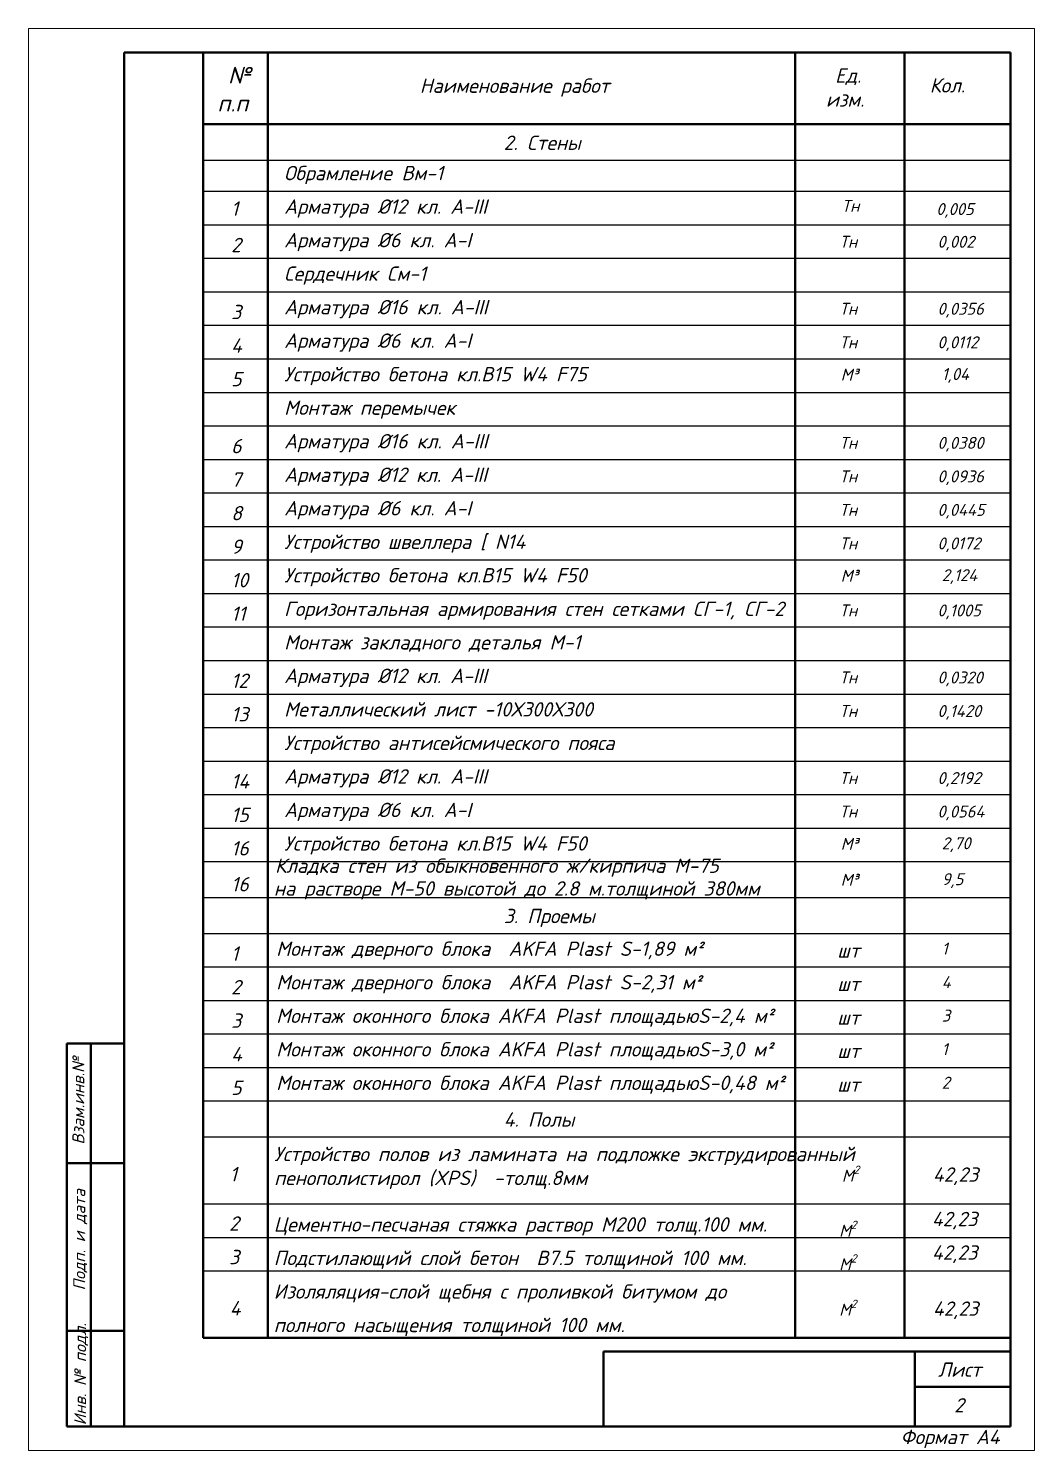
# Model space of a CAD drawing. Extents: x 108150 to 142535, y -18867 to -9422.
# Drawn here: x 141869.1 to 142079.2, y -16848.3 to -16551.3 of the extents above; entities that cross this region are included whole.
import ezdxf

# ---------------------------------------------------------------- set-up
doc = ezdxf.new("R2010")
doc.units = 0
doc.header["$MEASUREMENT"] = 0
doc.layers.add('FORMAT', color=7, linetype='Continuous')
for name, color, linetype, lineweight in [('Выносные', 8, 'Continuous', 15), ('Основные', 4, 'Continuous', 40), ('Текст', 2, 'Continuous', 15)]:
    doc.layers.add(name, color=color, linetype=linetype, lineweight=lineweight)
doc.styles.add('ГОСТ', font='isocpeur.ttf', dxfattribs={"oblique": 15, "height": 2.5})
doc.styles.add('ГОСТ2.5', font='isocpeur.ttf', dxfattribs={"oblique": 15, "height": 2.5})
doc.styles.add('ГОСТ3', font='isocpeur.ttf', dxfattribs={"oblique": 15, "height": 3})

msp = doc.modelspace()

# ---------------------------------------------------------------- linework, layer by layer
at = {"layer": 'Выносные'}
for p, q in [((142079.1897, -16551.334, -754.4947), (141869.0995, -16551.334, -754.4947)), ((141869.0995, -16551.334, -754.4947), (141869.0995, -16848.334, -754.4947)), ((142079.1897, -16551.334, -754.4947), (142079.1897, -16848.334, -754.4947)), ((142079.1897, -16848.334, -754.4947), (141869.0995, -16848.334, -754.4947))]:
    msp.add_line(p, q, dxfattribs=at)
at = {"layer": 'Основные'}
for p, q in [((141889.0995, -16556.334, -754.4947), (141889.0995, -16763.334, -754.4947)), ((142074.1897, -16556.334, -754.4947), (141889.0995, -16556.334, -754.4947)), ((141905.5871, -16556.334, -754.4947), (142074.1897, -16556.334, -754.4947)), ((141905.5871, -16556.334, -754.4947), (141905.5871, -16824.8246, -754.4947)), ((141919.1155, -16556.334, -754.4947), (141919.1155, -16824.8246, -754.4947)), ((142029.2088, -16556.334, -754.4947), (142029.2088, -16824.8246, -754.4947)), ((142052.0363, -16556.334, -754.4947), (142052.0363, -16824.8246, -754.4947)), ((142074.1897, -16556.334, -754.4947), (142074.1897, -16843.334, -754.4947)), ((142074.1897, -16556.334, -754.4947), (142074.1897, -16741.3348, -754.4947)), ((141905.5871, -16571.334, -754.4947), (142074.1897, -16571.334, -754.4947)), ((141889.0995, -16763.334, -754.4947), (141877.0995, -16763.334, -754.4947)), ((141877.0995, -16763.334, -754.4947), (141877.0995, -16843.334, -754.4947)), ((141882.0995, -16763.334, -754.4947), (141882.0995, -16843.334, -754.4947)), ((141889.0995, -16763.334, -754.4947), (141889.0995, -16843.334, -754.4947)), ((141889.0995, -16788.334, -754.4947), (141877.0995, -16788.334, -754.4947)), ((141889.0995, -16823.334, -754.4947), (141877.0995, -16823.334, -754.4947)), ((141905.5871, -16824.8246, -754.4947), (142074.1897, -16824.8246, -754.4947)), ((141989.1897, -16827.6493, -754.4947), (141989.1897, -16843.334, -754.4947)), ((142074.1897, -16827.6493, -754.4947), (141989.1897, -16827.6493, -754.4947)), ((142054.1897, -16827.6493, -754.4947), (142054.1897, -16843.334, -754.4947)), ((142054.1897, -16835.0179, -754.4947), (142074.1897, -16835.0179, -754.4947)), ((141889.0995, -16843.334, -754.4947), (141877.0995, -16843.334, -754.4947)), ((142074.1897, -16843.334, -754.4947), (141877.0995, -16843.334, -754.4947))]:
    msp.add_line(p, q, dxfattribs=at)
at = {"layer": 'Основные', "color": 252, "lineweight": 25}
for p, q in [((141905.5871, -16578.8308, -754.4947), (142074.1897, -16578.8308, -754.4947)), ((141905.5871, -16585.334, -754.4947), (142074.1897, -16585.334, -754.4947)), ((141905.5871, -16592.334, -754.4947), (142074.1897, -16592.334, -754.4947)), ((141905.5871, -16599.334, -754.4947), (142074.1897, -16599.334, -754.4947)), ((141905.5871, -16606.334, -754.4947), (142074.1897, -16606.334, -754.4947)), ((141905.5871, -16613.334, -754.4947), (142074.1897, -16613.334, -754.4947)), ((141905.5871, -16620.334, -754.4947), (142074.1897, -16620.334, -754.4947)), ((141905.5871, -16627.334, -754.4947), (142074.1897, -16627.334, -754.4947)), ((141905.5871, -16634.334, -754.4947), (142074.1897, -16634.334, -754.4947)), ((141905.5871, -16641.334, -754.4947), (142074.1897, -16641.334, -754.4947)), ((141905.5871, -16648.334, -754.4947), (142074.1897, -16648.334, -754.4947)), ((141905.5871, -16655.334, -754.4947), (142074.1897, -16655.334, -754.4947)), ((141905.5871, -16662.334, -754.4947), (142074.1897, -16662.334, -754.4947)), ((141905.5871, -16669.334, -754.4947), (142074.1897, -16669.334, -754.4947)), ((141905.5871, -16676.334, -754.4947), (142074.1897, -16676.334, -754.4947)), ((141905.5871, -16683.334, -754.4947), (142074.1897, -16683.334, -754.4947)), ((141905.5871, -16690.334, -754.4947), (142074.1897, -16690.334, -754.4947)), ((141905.5871, -16697.334, -754.4947), (142074.1897, -16697.334, -754.4947)), ((141905.5871, -16704.334, -754.4947), (142074.1897, -16704.334, -754.4947)), ((141905.5871, -16711.334, -754.4947), (142074.1897, -16711.334, -754.4947)), ((141905.5871, -16718.334, -754.4947), (142074.1897, -16718.334, -754.4947)), ((141905.5871, -16725.334, -754.4947), (142074.1897, -16725.334, -754.4947)), ((141905.5871, -16732.8308, -754.4947), (142074.1897, -16732.8308, -754.4947)), ((141905.5871, -16740.3277, -754.4947), (142074.1897, -16740.3277, -754.4947)), ((141905.5871, -16747.3277, -754.4947), (142074.1897, -16747.3277, -754.4947)), ((141905.5871, -16754.3277, -754.4947), (142074.1897, -16754.3277, -754.4947)), ((141905.5871, -16761.3277, -754.4947), (142074.1897, -16761.3277, -754.4947)), ((141905.5871, -16768.3277, -754.4947), (142074.1897, -16768.3277, -754.4947)), ((141905.5871, -16775.3277, -754.4947), (142074.1897, -16775.3277, -754.4947)), ((141905.5871, -16782.8246, -754.4947), (142074.1897, -16782.8246, -754.4947)), ((141905.5871, -16796.8246, -754.4947), (142074.1897, -16796.8246, -754.4947)), ((141905.5871, -16803.8246, -754.4947), (142074.1897, -16803.8246, -754.4947)), ((141905.5871, -16810.8246, -754.4947), (142074.1897, -16810.8246, -754.4947))]:
    msp.add_line(p, q, dxfattribs=at)

# ---------------------------------------------------------------- texts
at = {"layer": 'FORMAT', "color": 2, "style": 'ГОСТ2.5', "oblique": 15}
for s, p in [('0,005', (142058.6696, -16590.3018, -754.4947)), ('0,002', (142058.9182, -16597.1327, -754.4947)), ('0,0356', (142058.9182, -16611.1327, -754.4947)), ('0,0112', (142058.9182, -16618.1327, -754.4947)), ('0,0380', (142058.9182, -16639.1327, -754.4947)), ('0,0936', (142058.9182, -16646.1327, -754.4947)), ('0,0445', (142058.9182, -16653.1327, -754.4947)), ('0,0172', (142058.9182, -16660.1327, -754.4947)), ('0,1005', (142058.9182, -16674.1327, -754.4947)), ('0,0320', (142058.9182, -16688.1327, -754.4947)), ('0,1420', (142058.9182, -16695.1327, -754.4947)), ('0,2192', (142058.9182, -16709.1327, -754.4947)), ('0,0564', (142058.9182, -16716.1327, -754.4947))]:
    msp.add_text(s, height=2.5, dxfattribs=at).set_placement(p)
at = {"layer": 'Текст', "oblique": 15}
for s, style, p in [(' Цементно-песчаная стяжка раствор М200 толщ.100 мм.  ', 'ГОСТ3', (141918.4095, -16802.6091, -754.4947)), (' Подстилающий слой бетон  В7.5 толщиной 100 мм.  ', 'ГОСТ3', (141918.4095, -16809.6091, -754.4947)), (' Изоляляция-слой щебня с проливкой битумом до', 'ГОСТ3', (141918.4095, -16816.6091, -754.4947)), (' полного насыщения толщиной 100 мм.', 'ГОСТ3', (141918.4095, -16823.6091, -754.4947)), ('Формат А4', 'ГОСТ', (142051.1992, -16846.9903, 1433.6043))]:
    msp.add_text(s, height=3, dxfattribs=dict(at, style=style)).set_placement(p)
at = {"layer": 'Текст', "attachment_point": 1}
for s, insert, char_height, width, style in [(' №\\Pп.п', (141908.5439, -16559.3517, -754.4947), 3.5, 865.941396, 'ГОСТ'), (' Ед.\\Pизм.', (142035.6186, -16559.671, -754.4947), 3, 865.941396, 'ГОСТ'), ('Наименование работ', (141950.8162, -16561.7903, -754.4947), 3, 865.941396, 'ГОСТ'), ('Кол.', (142057.2963, -16561.721, -754.4947), 3, 865.941396, 'ГОСТ'), ('              2. Стены', (141941.6038, -16573.7032, -754.4947), 3, 115.731719, 'ГОСТ'), (' Обрамлениe Вм-1', (141920.5645, -16580.0393, -754.4947), 3, 865.941396, 'ГОСТ3'), (' Арматура %%C12 кл. А-III', (141920.5785, -16587.0393, -754.4947), 3, 865.941396, 'ГОСТ3'), (' {\\H0.83333x; Тн}', (142035.4071, -16587.1386, -754.4947), 3, 865.941396, 'ГОСТ'), ('1', (141911.4058, -16587.452, -754.4947), 3, 865.941396, 'ГОСТ'), ('2', (141911.4245, -16595.0589, -754.4947), 3, 865.941396, 'ГОСТ'), (' Арматура %%C6 кл. А-I', (141920.5785, -16594.0393, -754.4947), 3, 865.941396, 'ГОСТ3'), (' {\\H0.83333x; Тн}', (142034.9485, -16594.6364, -754.4947), 3, 865.941396, 'ГОСТ'), (' Сердечник См-1', (141920.5645, -16601.0393, -754.4947), 3, 865.941396, 'ГОСТ3'), (' Арматура %%C16 кл. А-III', (141920.5785, -16608.0393, -754.4947), 3, 865.941396, 'ГОСТ3'), ('3', (141911.4245, -16609.0589, -754.4947), 3, 865.941396, 'ГОСТ'), (' {\\H0.83333x; Тн}', (142034.9485, -16608.6364, -754.4947), 3, 865.941396, 'ГОСТ'), ('4', (141911.4245, -16616.0589, -754.4947), 3, 865.941396, 'ГОСТ'), (' Арматура %%C6 кл. А-I', (141920.5785, -16615.0393, -754.4947), 3, 865.941396, 'ГОСТ3'), (' {\\H0.83333x; Тн}', (142034.9485, -16615.6364, -754.4947), 3, 865.941396, 'ГОСТ'), ('5', (141911.4245, -16623.0589, -754.4947), 3, 865.941396, 'ГОСТ'), (' Устройство бетона кл.В15 W4 F75', (141920.5785, -16622.0393, -754.4947), 3, 865.941396, 'ГОСТ3'), (' {\\H0.83333x;М³}', (142036.7946, -16622.3906, -754.4947), 3, 865.941396, 'ГОСТ3'), (' {\\H0.83333x;1,04}', (142057.8987, -16622.2605, -754.4947), 3, 865.941396, 'ГОСТ3'), (' Монтаж перемычек  ', (141920.5785, -16629.0393, -754.4947), 3, 865.941396, 'ГОСТ3'), ('6', (141911.4245, -16637.0589, -754.4947), 3, 865.941396, 'ГОСТ'), (' Арматура %%C16 кл. А-III', (141920.5785, -16636.0393, -754.4947), 3, 865.941396, 'ГОСТ3'), (' {\\H0.83333x; Тн}', (142034.9485, -16636.6364, -754.4947), 3, 865.941396, 'ГОСТ'), (' Арматура %%C12 кл. А-III', (141920.5785, -16643.0393, -754.4947), 3, 865.941396, 'ГОСТ3'), (' {\\H0.83333x; Тн}', (142034.9485, -16643.6364, -754.4947), 3, 865.941396, 'ГОСТ'), ('7', (141911.4245, -16644.0589, -754.4947), 3, 865.941396, 'ГОСТ'), ('8', (141911.4245, -16651.0589, -754.4947), 3, 865.941396, 'ГОСТ'), (' Арматура %%C6 кл. А-I', (141920.5785, -16650.0393, -754.4947), 3, 865.941396, 'ГОСТ3'), (' {\\H0.83333x; Тн}', (142034.9485, -16650.6364, -754.4947), 3, 865.941396, 'ГОСТ'), ('9', (141911.4245, -16658.0589, -754.4947), 3, 865.941396, 'ГОСТ'), (' Устройство швеллера [ N14', (141920.5785, -16657.0393, -754.4947), 3, 865.941396, 'ГОСТ3'), (' {\\H0.83333x; Тн}', (142034.9485, -16657.6364, -754.4947), 3, 865.941396, 'ГОСТ'), (' Устройство бетона кл.В15 W4 F50', (141920.5785, -16664.0393, -754.4947), 3, 865.941396, 'ГОСТ3'), (' {\\H0.83333x;М³}', (142036.7946, -16664.3906, -754.4947), 3, 865.941396, 'ГОСТ3'), (' {\\H0.83333x;2,124}', (142057.8987, -16664.2605, -754.4947), 3, 865.941396, 'ГОСТ3'), ('10', (141911.4245, -16665.0589, -754.4947), 3, 865.941396, 'ГОСТ'), ('11', (141911.4245, -16672.0589, -754.4947), 3, 865.941396, 'ГОСТ'), (' Горизонтальная армирования стен сетками СГ-1, СГ-2', (141920.5785, -16671.0393, -754.4947), 3, 865.941396, 'ГОСТ3'), (' {\\H0.83333x; Тн}', (142034.9485, -16671.6364, -754.4947), 3, 865.941396, 'ГОСТ'), (' Монтаж закладного деталья М-1', (141920.5785, -16678.0393, -754.4947), 3, 865.941396, 'ГОСТ3'), (' Арматура %%C12 кл. А-III', (141920.5785, -16685.0393, -754.4947), 3, 865.941396, 'ГОСТ3'), ('12', (141911.4245, -16686.0589, -754.4947), 3, 865.941396, 'ГОСТ'), (' {\\H0.83333x; Тн}', (142034.9485, -16685.6364, -754.4947), 3, 865.941396, 'ГОСТ'), ('13', (141911.4245, -16693.0589, -754.4947), 3, 865.941396, 'ГОСТ'), (' Металлический лист -10Х300Х300', (141920.5785, -16692.0393, -754.4947), 3, 865.941396, 'ГОСТ3'), (' {\\H0.83333x; Тн}', (142034.9485, -16692.6364, -754.4947), 3, 865.941396, 'ГОСТ'), (' Устройство антисейсмического пояса   ', (141920.5785, -16699.0393, -754.4947), 3, 865.941396, 'ГОСТ3'), (' Арматура %%C12 кл. А-III', (141920.5785, -16706.0393, -754.4947), 3, 865.941396, 'ГОСТ3'), ('14', (141911.4245, -16707.0589, -754.4947), 3, 865.941396, 'ГОСТ'), (' {\\H0.83333x; Тн}', (142034.9485, -16706.6364, -754.4947), 3, 865.941396, 'ГОСТ'), ('15', (141911.4245, -16714.0589, -754.4947), 3, 865.941396, 'ГОСТ'), (' Арматура %%C6 кл. А-I', (141920.5785, -16713.0393, -754.4947), 3, 865.941396, 'ГОСТ3'), (' {\\H0.83333x; Тн}', (142034.9485, -16713.6364, -754.4947), 3, 865.941396, 'ГОСТ'), ('16', (141911.4245, -16721.0589, -754.4947), 3, 865.941396, 'ГОСТ'), (' Устройство бетона кл.В15 W4 F50', (141920.5785, -16720.0393, -754.4947), 3, 865.941396, 'ГОСТ3'), (' {\\H0.83333x;М³}', (142036.7946, -16720.3906, -754.4947), 3, 865.941396, 'ГОСТ3'), (' {\\H0.83333x;2,70}', (142057.8987, -16720.2605, -754.4947), 3, 865.941396, 'ГОСТ3'), ('Кладка стен из обыкновенного ж/кирпича М-75', (141920.5824, -16724.6884, -754.4947), 3, 865.941396, 'ГОСТ3'), ('16', (141911.4245, -16728.5558, -754.4947), 3, 865.941396, 'ГОСТ'), ('на растворе М-50 высотой до 2.8 м.толщиной 380мм ', (141920.3484, -16729.4453, -754.4947), 3, 865.941396, 'ГОСТ3'), (' {\\H0.83333x;М³}', (142036.7946, -16727.8875, -754.4947), 3, 865.941396, 'ГОСТ3'), (' {\\H0.83333x;9,5}', (142057.8987, -16727.7574, -754.4947), 3, 865.941396, 'ГОСТ3'), ('              3. Проемы', (141941.6038, -16735.2001, -754.4947), 3, 865.941396, 'ГОСТ'), ('1', (141911.4245, -16743.0526, -754.4947), 3, 865.941396, 'ГОСТ'), (' Монтаж дверного блока  АKFA Plast S-1,89 м²', (141918.9136, -16742.0331, -754.4947), 3, 865.941396, 'ГОСТ3'), ('\\A1;\\pi1.20159;шт', (142036.7946, -16742.3844, -754.4947), 3, 865.941396, 'ГОСТ3'), (' {\\H0.83333x;1}', (142057.8987, -16742.2543, -754.4947), 3, 865.941396, 'ГОСТ3'), ('2', (141911.4245, -16750.0526, -754.4947), 3, 865.941396, 'ГОСТ'), (' Монтаж дверного блока  АKFA Plast S-2,31 м²', (141918.9136, -16749.0331, -754.4947), 3, 865.941396, 'ГОСТ3'), ('\\A1;\\pi1.20159;шт', (142036.7946, -16749.3844, -754.4947), 3, 865.941396, 'ГОСТ3'), (' {\\H0.83333x;4}', (142057.8987, -16749.2543, -754.4947), 3, 865.941396, 'ГОСТ3'), (' Монтаж оконного блока АKFA Plast площадьюS-2,4 м²', (141918.9136, -16756.0331, -754.4947), 3, 865.941396, 'ГОСТ3'), (' {\\H0.83333x;3}', (142057.8987, -16756.2543, -754.4947), 3, 865.941396, 'ГОСТ3'), ('3', (141911.4245, -16757.0526, -754.4947), 3, 865.941396, 'ГОСТ'), ('\\A1;\\pi1.20159;шт', (142036.7946, -16756.3844, -754.4947), 3, 865.941396, 'ГОСТ3'), ('4', (141911.4245, -16764.0526, -754.4947), 3, 865.941396, 'ГОСТ'), (' Монтаж оконного блока АKFA Plast площадьюS-3,0 м²', (141918.9136, -16763.0331, -754.4947), 3, 865.941396, 'ГОСТ3'), ('\\A1;\\pi1.20159;шт', (142036.7946, -16763.3844, -754.4947), 3, 865.941396, 'ГОСТ3'), (' {\\H0.83333x;1}', (142057.8987, -16763.2543, -754.4947), 3, 865.941396, 'ГОСТ3'), ('5', (141911.4245, -16771.0526, -754.4947), 3, 865.941396, 'ГОСТ'), (' Монтаж оконного блока АKFA Plast площадьюS-0,48 м²', (141918.9136, -16770.0331, -754.4947), 3, 865.941396, 'ГОСТ3'), ('\\A1;\\pi1.20159;шт', (142036.7946, -16770.3844, -754.4947), 3, 865.941396, 'ГОСТ3'), (' {\\H0.83333x;2}', (142057.8987, -16770.2543, -754.4947), 3, 865.941396, 'ГОСТ3'), ('              4. Полы', (141941.6038, -16777.6969, -754.4947), 3, 865.941396, 'ГОСТ'), ('Устройство полов из ламината на подложке экструдированный пенополистирол (XPS)  -толщ.8мм', (141920.4046, -16784.9017, -754.4947), 3, 122.419364, 'ГОСТ3'), ('1', (141911.1417, -16789.1142, -754.4947), 3, 865.941396, 'ГОСТ3'), ('\\A1;\\pi1.1147;М{\\H0.7x;\\S2^ ;}', (142037.8387, -16788.8234, -754.4947), 2.5, 7.765925, 'ГОСТ2.5'), ('\\A1;\\pi-1.09396;42,23', (142059.0441, -16789.1909, -754.4947), 3, 7.765925, 'ГОСТ3'), ('2', (141911.0105, -16799.4191, -754.4947), 3, 865.941396, 'ГОСТ3'), ('\\A1;\\pi1.1147;М{\\H0.7x;\\S2^ ;}', (142037.2611, -16800.3271, -754.4947), 2.5, 7.765925, 'ГОСТ2.5'), ('\\A1;\\pi-1.09396;42,23', (142058.8531, -16798.4731, -754.4947), 3, 7.765925, 'ГОСТ3'), ('3', (141911.0105, -16806.4191, -754.4947), 3, 865.941396, 'ГОСТ3'), ('\\A1;\\pi-1.09396;42,23', (142058.8531, -16805.4731, -754.4947), 3, 7.765925, 'ГОСТ3'), ('\\A1;\\pi1.1147;М{\\H0.7x;\\S2^ ;}', (142037.2611, -16807.3271, -754.4947), 2.5, 7.765925, 'ГОСТ2.5'), ('4', (141911.1417, -16817.1142, -754.4947), 3, 865.941396, 'ГОСТ3'), ('\\A1;\\pi1.1147;М{\\H0.7x;\\S2^ ;}', (142037.2674, -16816.8234, -754.4947), 2.5, 7.765925, 'ГОСТ2.5'), ('\\A1;\\pi-1.09396;42,23', (142059.0441, -16817.1909, -754.4947), 3, 7.765925, 'ГОСТ3'), (' Лист', (142057.1154, -16829.9338, -754.4947), 3, 865.941396, 'ГОСТ'), (' 2', (142060.4854, -16837.3855, -754.4947), 3, 865.941396, 'ГОСТ')]:
    msp.add_mtext(s, dxfattribs=dict(at, insert=insert, char_height=char_height, width=width, style=style))
at = {"layer": 'Текст', "char_height": 2.5, "width": 865.941396, "attachment_point": 1, "rotation": 90, "style": 'ГОСТ'}
for s, insert in [('{\\fISOCPEUR|b0|i0|c204|p34;Взам.инв.№}', (141878.2691, -16784.4275, -754.4947)), ('{\\fISOCPEUR|b0|i0|c204|p34;Подп. и дата}', (141878.4668, -16814.9047, -754.4947)), ('{\\fISOCPEUR|b0|i0|c204|p34;Инв. № подл.}', (141878.6509, -16843.0549, -754.4947))]:
    msp.add_mtext(s, dxfattribs=dict(at, insert=insert))

doc.saveas('drawing.dxf')
